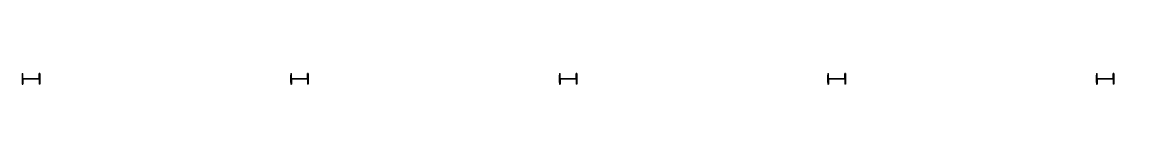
# Model space of a CAD drawing. Extents: x 0 to 768453, y -150 to 32537.
# Drawn here: x 704756 to 735853, y 31850 to 32537 of the extents above; entities that cross this region are included whole.
import ezdxf
from ezdxf.enums import TextEntityAlignment as Align

# ---------------------------------------------------------------- set-up
doc = ezdxf.new("R2010")
doc.units = 0

msp = doc.modelspace()

# ---------------------------------------------------------------- linework, layer by layer
at = {"layer": 'C1'}
for p, q in [((704756, 32150), (704756, 31850)), ((704756, 32150), (704774, 32150)), ((704756, 32150, 3330), (704756, 31850, 3330)), ((704756, 32150, 3330), (704774, 32150, 3330)), ((704756, 32150, 6460), (704756, 31850, 6460)), ((704756, 32150, 6460), (704774, 32150, 6460)), ((704774, 32005.5), (704774, 32150)), ((704774, 32005.5, 3330), (704774, 32150, 3330)), ((704774, 32005.5, 6460), (704774, 32150, 6460)), ((705226, 32005.5), (705226, 32150)), ((705244, 32150), (705226, 32150)), ((705226, 32005.5, 3330), (705226, 32150, 3330)), ((705244, 32150, 3330), (705226, 32150, 3330)), ((705226, 32005.5, 6460), (705226, 32150, 6460)), ((705244, 32150, 6460), (705226, 32150, 6460)), ((705244, 32150), (705244, 31850)), ((705244, 32150, 3330), (705244, 31850, 3330)), ((705244, 32150, 6460), (705244, 31850, 6460)), ((712256, 32150), (712256, 31850)), ((712256, 32150), (712274, 32150)), ((712256, 32150, 3330), (712256, 31850, 3330)), ((712256, 32150, 3330), (712274, 32150, 3330)), ((712256, 32150, 6460), (712256, 31850, 6460)), ((712256, 32150, 6460), (712274, 32150, 6460)), ((712274, 32005.5), (712274, 32150)), ((712274, 32005.5, 3330), (712274, 32150, 3330)), ((712274, 32005.5, 6460), (712274, 32150, 6460)), ((712726, 32005.5), (712726, 32150)), ((712744, 32150), (712726, 32150)), ((712726, 32005.5, 3330), (712726, 32150, 3330)), ((712744, 32150, 3330), (712726, 32150, 3330)), ((712726, 32005.5, 6460), (712726, 32150, 6460)), ((712744, 32150, 6460), (712726, 32150, 6460)), ((712744, 32150), (712744, 31850)), ((712744, 32150, 3330), (712744, 31850, 3330)), ((712744, 32150, 6460), (712744, 31850, 6460)), ((719756, 32150), (719756, 31850)), ((719756, 32150), (719774, 32150)), ((719756, 32150, 3330), (719756, 31850, 3330)), ((719756, 32150, 3330), (719774, 32150, 3330)), ((719756, 32150, 6460), (719756, 31850, 6460)), ((719756, 32150, 6460), (719774, 32150, 6460)), ((719774, 32005.5), (719774, 32150)), ((719774, 32005.5, 3330), (719774, 32150, 3330)), ((719774, 32005.5, 6460), (719774, 32150, 6460)), ((720226, 32005.5), (720226, 32150)), ((720244, 32150), (720226, 32150)), ((720226, 32005.5, 3330), (720226, 32150, 3330)), ((720244, 32150, 3330), (720226, 32150, 3330)), ((720226, 32005.5, 6460), (720226, 32150, 6460)), ((720244, 32150, 6460), (720226, 32150, 6460)), ((720244, 32150), (720244, 31850)), ((720244, 32150, 3330), (720244, 31850, 3330)), ((720244, 32150, 6460), (720244, 31850, 6460)), ((727256, 32150), (727256, 31850)), ((727256, 32150), (727274, 32150)), ((727256, 32150, 3330), (727256, 31850, 3330)), ((727256, 32150, 3330), (727274, 32150, 3330)), ((727256, 32150, 6460), (727256, 31850, 6460)), ((727256, 32150, 6460), (727274, 32150, 6460)), ((727274, 32005.5), (727274, 32150)), ((727274, 32005.5, 3330), (727274, 32150, 3330)), ((727274, 32005.5, 6460), (727274, 32150, 6460)), ((727726, 32005.5), (727726, 32150)), ((727744, 32150), (727726, 32150)), ((727726, 32005.5, 3330), (727726, 32150, 3330)), ((727744, 32150, 3330), (727726, 32150, 3330)), ((727726, 32005.5, 6460), (727726, 32150, 6460)), ((727744, 32150, 6460), (727726, 32150, 6460)), ((727744, 32150), (727744, 31850)), ((727744, 32150, 3330), (727744, 31850, 3330)), ((727744, 32150, 6460), (727744, 31850, 6460)), ((734756, 32150), (734756, 31850)), ((734756, 32150), (734774, 32150)), ((734756, 32150, 3330), (734756, 31850, 3330)), ((734756, 32150, 3330), (734774, 32150, 3330)), ((734756, 32150, 6460), (734756, 31850, 6460)), ((734756, 32150, 6460), (734774, 32150, 6460)), ((734774, 32005.5), (734774, 32150)), ((734774, 32005.5, 3330), (734774, 32150, 3330)), ((734774, 32005.5, 6460), (734774, 32150, 6460)), ((735226, 32005.5), (735226, 32150)), ((735244, 32150), (735226, 32150)), ((735226, 32005.5, 3330), (735226, 32150, 3330)), ((735244, 32150, 3330), (735226, 32150, 3330)), ((735226, 32005.5, 6460), (735226, 32150, 6460)), ((735244, 32150, 6460), (735226, 32150, 6460)), ((735244, 32150), (735244, 31850)), ((735244, 32150, 3330), (735244, 31850, 3330)), ((735244, 32150, 6460), (735244, 31850, 6460)), ((704756, 31850), (704774, 31850)), ((704756, 31850, 3330), (704774, 31850, 3330)), ((704756, 31850, 6460), (704774, 31850, 6460)), ((705226, 32005.5), (704774, 32005.5)), ((704774, 32005.5), (704774, 32005.5)), ((704774, 32005.5), (704774, 32005.5)), ((704774, 32005.5), (704774, 32005.5)), ((705226, 32005.5, 3330), (704774, 32005.5, 3330)), ((704774, 32005.5, 3330), (704774, 32005.5, 3330)), ((704774, 32005.5, 3330), (704774, 32005.5, 3330)), ((704774, 32005.5, 3330), (704774, 32005.5, 3330)), ((705226, 32005.5, 6460), (704774, 32005.5, 6460)), ((704774, 32005.5, 6460), (704774, 32005.5, 6460)), ((704774, 32005.5, 6460), (704774, 32005.5, 6460)), ((704774, 32005.5, 6460), (704774, 32005.5, 6460)), ((705226, 31994.5), (704774, 31994.5)), ((704774, 31994.5), (704774, 31994.5)), ((704774, 31994.5), (704774, 31994.5)), ((704774, 31994.5), (704774, 31994.5)), ((704774, 31994.5), (704774, 31850)), ((705226, 31994.5, 3330), (704774, 31994.5, 3330)), ((704774, 31994.5, 3330), (704774, 31994.5, 3330)), ((704774, 31994.5, 3330), (704774, 31994.5, 3330)), ((704774, 31994.5, 3330), (704774, 31994.5, 3330)), ((704774, 31994.5, 3330), (704774, 31850, 3330)), ((705226, 31994.5, 6460), (704774, 31994.5, 6460)), ((704774, 31994.5, 6460), (704774, 31994.5, 6460)), ((704774, 31994.5, 6460), (704774, 31994.5, 6460)), ((704774, 31994.5, 6460), (704774, 31994.5, 6460)), ((704774, 31994.5, 6460), (704774, 31850, 6460)), ((705226, 32005.5), (705226, 32005.5)), ((705226, 32005.5), (705226, 32005.5)), ((705226, 32005.5), (705226, 32005.5)), ((705226, 32005.5, 3330), (705226, 32005.5, 3330)), ((705226, 32005.5, 3330), (705226, 32005.5, 3330)), ((705226, 32005.5, 3330), (705226, 32005.5, 3330)), ((705226, 32005.5, 6460), (705226, 32005.5, 6460)), ((705226, 32005.5, 6460), (705226, 32005.5, 6460)), ((705226, 32005.5, 6460), (705226, 32005.5, 6460)), ((705226, 31994.5), (705226, 31994.5)), ((705226, 31994.5), (705226, 31994.5)), ((705226, 31994.5), (705226, 31994.5)), ((705226, 31994.5), (705226, 31850)), ((705226, 31994.5, 3330), (705226, 31994.5, 3330)), ((705226, 31994.5, 3330), (705226, 31994.5, 3330)), ((705226, 31994.5, 3330), (705226, 31994.5, 3330)), ((705226, 31994.5, 3330), (705226, 31850, 3330)), ((705226, 31994.5, 6460), (705226, 31994.5, 6460)), ((705226, 31994.5, 6460), (705226, 31994.5, 6460)), ((705226, 31994.5, 6460), (705226, 31994.5, 6460)), ((705226, 31994.5, 6460), (705226, 31850, 6460)), ((705244, 31850), (705226, 31850)), ((705244, 31850, 3330), (705226, 31850, 3330)), ((705244, 31850, 6460), (705226, 31850, 6460)), ((712256, 31850), (712274, 31850)), ((712256, 31850, 3330), (712274, 31850, 3330)), ((712256, 31850, 6460), (712274, 31850, 6460)), ((712726, 32005.5), (712274, 32005.5)), ((712274, 32005.5), (712274, 32005.5)), ((712274, 32005.5), (712274, 32005.5)), ((712274, 32005.5), (712274, 32005.5)), ((712726, 32005.5, 3330), (712274, 32005.5, 3330)), ((712274, 32005.5, 3330), (712274, 32005.5, 3330)), ((712274, 32005.5, 3330), (712274, 32005.5, 3330)), ((712274, 32005.5, 3330), (712274, 32005.5, 3330)), ((712726, 32005.5, 6460), (712274, 32005.5, 6460)), ((712274, 32005.5, 6460), (712274, 32005.5, 6460)), ((712274, 32005.5, 6460), (712274, 32005.5, 6460)), ((712274, 32005.5, 6460), (712274, 32005.5, 6460)), ((712726, 31994.5), (712274, 31994.5)), ((712274, 31994.5), (712274, 31994.5)), ((712274, 31994.5), (712274, 31994.5)), ((712274, 31994.5), (712274, 31994.5)), ((712274, 31994.5), (712274, 31850)), ((712726, 31994.5, 3330), (712274, 31994.5, 3330)), ((712274, 31994.5, 3330), (712274, 31994.5, 3330)), ((712274, 31994.5, 3330), (712274, 31994.5, 3330)), ((712274, 31994.5, 3330), (712274, 31994.5, 3330)), ((712274, 31994.5, 3330), (712274, 31850, 3330)), ((712726, 31994.5, 6460), (712274, 31994.5, 6460)), ((712274, 31994.5, 6460), (712274, 31994.5, 6460)), ((712274, 31994.5, 6460), (712274, 31994.5, 6460)), ((712274, 31994.5, 6460), (712274, 31994.5, 6460)), ((712274, 31994.5, 6460), (712274, 31850, 6460)), ((712726, 32005.5), (712726, 32005.5)), ((712726, 32005.5), (712726, 32005.5)), ((712726, 32005.5), (712726, 32005.5)), ((712726, 32005.5, 3330), (712726, 32005.5, 3330)), ((712726, 32005.5, 3330), (712726, 32005.5, 3330)), ((712726, 32005.5, 3330), (712726, 32005.5, 3330)), ((712726, 32005.5, 6460), (712726, 32005.5, 6460)), ((712726, 32005.5, 6460), (712726, 32005.5, 6460)), ((712726, 32005.5, 6460), (712726, 32005.5, 6460)), ((712726, 31994.5), (712726, 31994.5)), ((712726, 31994.5), (712726, 31994.5)), ((712726, 31994.5), (712726, 31994.5)), ((712726, 31994.5), (712726, 31850)), ((712726, 31994.5, 3330), (712726, 31994.5, 3330)), ((712726, 31994.5, 3330), (712726, 31994.5, 3330)), ((712726, 31994.5, 3330), (712726, 31994.5, 3330)), ((712726, 31994.5, 3330), (712726, 31850, 3330)), ((712726, 31994.5, 6460), (712726, 31994.5, 6460)), ((712726, 31994.5, 6460), (712726, 31994.5, 6460)), ((712726, 31994.5, 6460), (712726, 31994.5, 6460)), ((712726, 31994.5, 6460), (712726, 31850, 6460)), ((712744, 31850), (712726, 31850)), ((712744, 31850, 3330), (712726, 31850, 3330)), ((712744, 31850, 6460), (712726, 31850, 6460)), ((719756, 31850), (719774, 31850)), ((719756, 31850, 3330), (719774, 31850, 3330)), ((719756, 31850, 6460), (719774, 31850, 6460)), ((720226, 32005.5), (719774, 32005.5)), ((719774, 32005.5), (719774, 32005.5)), ((719774, 32005.5), (719774, 32005.5)), ((719774, 32005.5), (719774, 32005.5)), ((720226, 32005.5, 3330), (719774, 32005.5, 3330)), ((719774, 32005.5, 3330), (719774, 32005.5, 3330)), ((719774, 32005.5, 3330), (719774, 32005.5, 3330)), ((719774, 32005.5, 3330), (719774, 32005.5, 3330)), ((720226, 32005.5, 6460), (719774, 32005.5, 6460)), ((719774, 32005.5, 6460), (719774, 32005.5, 6460)), ((719774, 32005.5, 6460), (719774, 32005.5, 6460)), ((719774, 32005.5, 6460), (719774, 32005.5, 6460)), ((720226, 31994.5), (719774, 31994.5)), ((719774, 31994.5), (719774, 31994.5)), ((719774, 31994.5), (719774, 31994.5)), ((719774, 31994.5), (719774, 31994.5)), ((719774, 31994.5), (719774, 31850)), ((720226, 31994.5, 3330), (719774, 31994.5, 3330)), ((719774, 31994.5, 3330), (719774, 31994.5, 3330)), ((719774, 31994.5, 3330), (719774, 31994.5, 3330)), ((719774, 31994.5, 3330), (719774, 31994.5, 3330)), ((719774, 31994.5, 3330), (719774, 31850, 3330)), ((720226, 31994.5, 6460), (719774, 31994.5, 6460)), ((719774, 31994.5, 6460), (719774, 31994.5, 6460)), ((719774, 31994.5, 6460), (719774, 31994.5, 6460)), ((719774, 31994.5, 6460), (719774, 31994.5, 6460)), ((719774, 31994.5, 6460), (719774, 31850, 6460)), ((720226, 32005.5), (720226, 32005.5)), ((720226, 32005.5), (720226, 32005.5)), ((720226, 32005.5), (720226, 32005.5)), ((720226, 32005.5, 3330), (720226, 32005.5, 3330)), ((720226, 32005.5, 3330), (720226, 32005.5, 3330)), ((720226, 32005.5, 3330), (720226, 32005.5, 3330)), ((720226, 32005.5, 6460), (720226, 32005.5, 6460)), ((720226, 32005.5, 6460), (720226, 32005.5, 6460)), ((720226, 32005.5, 6460), (720226, 32005.5, 6460)), ((720226, 31994.5), (720226, 31994.5)), ((720226, 31994.5), (720226, 31994.5)), ((720226, 31994.5), (720226, 31994.5)), ((720226, 31994.5), (720226, 31850)), ((720226, 31994.5, 3330), (720226, 31994.5, 3330)), ((720226, 31994.5, 3330), (720226, 31994.5, 3330)), ((720226, 31994.5, 3330), (720226, 31994.5, 3330)), ((720226, 31994.5, 3330), (720226, 31850, 3330)), ((720226, 31994.5, 6460), (720226, 31994.5, 6460)), ((720226, 31994.5, 6460), (720226, 31994.5, 6460)), ((720226, 31994.5, 6460), (720226, 31994.5, 6460)), ((720226, 31994.5, 6460), (720226, 31850, 6460)), ((720244, 31850), (720226, 31850)), ((720244, 31850, 3330), (720226, 31850, 3330)), ((720244, 31850, 6460), (720226, 31850, 6460)), ((727256, 31850), (727274, 31850)), ((727256, 31850, 3330), (727274, 31850, 3330)), ((727256, 31850, 6460), (727274, 31850, 6460)), ((727726, 32005.5), (727274, 32005.5)), ((727274, 32005.5), (727274, 32005.5)), ((727274, 32005.5), (727274, 32005.5)), ((727274, 32005.5), (727274, 32005.5)), ((727726, 32005.5, 3330), (727274, 32005.5, 3330)), ((727274, 32005.5, 3330), (727274, 32005.5, 3330)), ((727274, 32005.5, 3330), (727274, 32005.5, 3330)), ((727274, 32005.5, 3330), (727274, 32005.5, 3330)), ((727726, 32005.5, 6460), (727274, 32005.5, 6460)), ((727274, 32005.5, 6460), (727274, 32005.5, 6460)), ((727274, 32005.5, 6460), (727274, 32005.5, 6460)), ((727274, 32005.5, 6460), (727274, 32005.5, 6460)), ((727726, 31994.5), (727274, 31994.5)), ((727274, 31994.5), (727274, 31994.5)), ((727274, 31994.5), (727274, 31994.5)), ((727274, 31994.5), (727274, 31994.5)), ((727274, 31994.5), (727274, 31850)), ((727726, 31994.5, 3330), (727274, 31994.5, 3330)), ((727274, 31994.5, 3330), (727274, 31994.5, 3330)), ((727274, 31994.5, 3330), (727274, 31994.5, 3330)), ((727274, 31994.5, 3330), (727274, 31994.5, 3330)), ((727274, 31994.5, 3330), (727274, 31850, 3330)), ((727726, 31994.5, 6460), (727274, 31994.5, 6460)), ((727274, 31994.5, 6460), (727274, 31994.5, 6460)), ((727274, 31994.5, 6460), (727274, 31994.5, 6460)), ((727274, 31994.5, 6460), (727274, 31994.5, 6460)), ((727274, 31994.5, 6460), (727274, 31850, 6460)), ((727726, 32005.5), (727726, 32005.5)), ((727726, 32005.5), (727726, 32005.5)), ((727726, 32005.5), (727726, 32005.5)), ((727726, 32005.5, 3330), (727726, 32005.5, 3330)), ((727726, 32005.5, 3330), (727726, 32005.5, 3330)), ((727726, 32005.5, 3330), (727726, 32005.5, 3330)), ((727726, 32005.5, 6460), (727726, 32005.5, 6460)), ((727726, 32005.5, 6460), (727726, 32005.5, 6460)), ((727726, 32005.5, 6460), (727726, 32005.5, 6460)), ((727726, 31994.5), (727726, 31994.5)), ((727726, 31994.5), (727726, 31994.5)), ((727726, 31994.5), (727726, 31994.5)), ((727726, 31994.5), (727726, 31850)), ((727726, 31994.5, 3330), (727726, 31994.5, 3330)), ((727726, 31994.5, 3330), (727726, 31994.5, 3330)), ((727726, 31994.5, 3330), (727726, 31994.5, 3330)), ((727726, 31994.5, 3330), (727726, 31850, 3330)), ((727726, 31994.5, 6460), (727726, 31994.5, 6460)), ((727726, 31994.5, 6460), (727726, 31994.5, 6460)), ((727726, 31994.5, 6460), (727726, 31994.5, 6460)), ((727726, 31994.5, 6460), (727726, 31850, 6460)), ((727744, 31850), (727726, 31850)), ((727744, 31850, 3330), (727726, 31850, 3330)), ((727744, 31850, 6460), (727726, 31850, 6460)), ((734756, 31850), (734774, 31850)), ((734756, 31850, 3330), (734774, 31850, 3330)), ((734756, 31850, 6460), (734774, 31850, 6460)), ((735226, 32005.5), (734774, 32005.5)), ((734774, 32005.5), (734774, 32005.5)), ((734774, 32005.5), (734774, 32005.5)), ((734774, 32005.5), (734774, 32005.5)), ((735226, 32005.5, 3330), (734774, 32005.5, 3330)), ((734774, 32005.5, 3330), (734774, 32005.5, 3330)), ((734774, 32005.5, 3330), (734774, 32005.5, 3330)), ((734774, 32005.5, 3330), (734774, 32005.5, 3330)), ((735226, 32005.5, 6460), (734774, 32005.5, 6460)), ((734774, 32005.5, 6460), (734774, 32005.5, 6460)), ((734774, 32005.5, 6460), (734774, 32005.5, 6460)), ((734774, 32005.5, 6460), (734774, 32005.5, 6460)), ((735226, 31994.5), (734774, 31994.5)), ((734774, 31994.5), (734774, 31994.5)), ((734774, 31994.5), (734774, 31994.5)), ((734774, 31994.5), (734774, 31994.5)), ((734774, 31994.5), (734774, 31850)), ((735226, 31994.5, 3330), (734774, 31994.5, 3330)), ((734774, 31994.5, 3330), (734774, 31994.5, 3330)), ((734774, 31994.5, 3330), (734774, 31994.5, 3330)), ((734774, 31994.5, 3330), (734774, 31994.5, 3330)), ((734774, 31994.5, 3330), (734774, 31850, 3330)), ((735226, 31994.5, 6460), (734774, 31994.5, 6460)), ((734774, 31994.5, 6460), (734774, 31994.5, 6460)), ((734774, 31994.5, 6460), (734774, 31994.5, 6460)), ((734774, 31994.5, 6460), (734774, 31994.5, 6460)), ((734774, 31994.5, 6460), (734774, 31850, 6460)), ((735226, 32005.5), (735226, 32005.5)), ((735226, 32005.5), (735226, 32005.5)), ((735226, 32005.5), (735226, 32005.5)), ((735226, 32005.5, 3330), (735226, 32005.5, 3330)), ((735226, 32005.5, 3330), (735226, 32005.5, 3330)), ((735226, 32005.5, 3330), (735226, 32005.5, 3330)), ((735226, 32005.5, 6460), (735226, 32005.5, 6460)), ((735226, 32005.5, 6460), (735226, 32005.5, 6460)), ((735226, 32005.5, 6460), (735226, 32005.5, 6460)), ((735226, 31994.5), (735226, 31994.5)), ((735226, 31994.5), (735226, 31994.5)), ((735226, 31994.5), (735226, 31994.5)), ((735226, 31994.5), (735226, 31850)), ((735226, 31994.5, 3330), (735226, 31994.5, 3330)), ((735226, 31994.5, 3330), (735226, 31994.5, 3330)), ((735226, 31994.5, 3330), (735226, 31994.5, 3330)), ((735226, 31994.5, 3330), (735226, 31850, 3330)), ((735226, 31994.5, 6460), (735226, 31994.5, 6460)), ((735226, 31994.5, 6460), (735226, 31994.5, 6460)), ((735226, 31994.5, 6460), (735226, 31994.5, 6460)), ((735226, 31994.5, 6460), (735226, 31850, 6460)), ((735244, 31850), (735226, 31850)), ((735244, 31850, 3330), (735226, 31850, 3330)), ((735244, 31850, 6460), (735226, 31850, 6460))]:
    msp.add_line(p, q, dxfattribs=at)
at = {"layer": 'G42', "extrusion": (-1, 0, 0)}
for p, q in [((712256, 31900, 3530), (712256, 32100, 3530)), ((712256, 31900, 3130), (712256, 32100, 3130)), ((712256, 32004.5, 3516), (712256, 32100, 3516)), ((712256, 32100, 3530), (712256, 32100, 3516)), ((712256, 32004.5, 3144), (712256, 32100, 3144)), ((712256, 32100, 3130), (712256, 32100, 3144)), ((712256, 31900, 6660), (712256, 32100, 6660)), ((712256, 31900, 6260), (712256, 32100, 6260)), ((712256, 32004.5, 6646), (712256, 32100, 6646)), ((712256, 32100, 6660), (712256, 32100, 6646)), ((712256, 32004.5, 6274), (712256, 32100, 6274)), ((712256, 32100, 6260), (712256, 32100, 6274)), ((719756, 31900, 3530), (719756, 32100, 3530)), ((719756, 31900, 3130), (719756, 32100, 3130)), ((719756, 32004.5, 3516), (719756, 32100, 3516)), ((719756, 32100, 3530), (719756, 32100, 3516)), ((719756, 32004.5, 3144), (719756, 32100, 3144)), ((719756, 32100, 3130), (719756, 32100, 3144)), ((719756, 31900, 6660), (719756, 32100, 6660)), ((719756, 31900, 6260), (719756, 32100, 6260)), ((719756, 32004.5, 6646), (719756, 32100, 6646)), ((719756, 32100, 6660), (719756, 32100, 6646)), ((719756, 32004.5, 6274), (719756, 32100, 6274)), ((719756, 32100, 6260), (719756, 32100, 6274)), ((727256, 31900, 3530), (727256, 32100, 3530)), ((727256, 31900, 3130), (727256, 32100, 3130)), ((727256, 32004.5, 3516), (727256, 32100, 3516)), ((727256, 32100, 3530), (727256, 32100, 3516)), ((727256, 32004.5, 3144), (727256, 32100, 3144)), ((727256, 32100, 3130), (727256, 32100, 3144)), ((727256, 31900, 6660), (727256, 32100, 6660)), ((727256, 31900, 6260), (727256, 32100, 6260)), ((727256, 32004.5, 6646), (727256, 32100, 6646)), ((727256, 32100, 6660), (727256, 32100, 6646)), ((727256, 32004.5, 6274), (727256, 32100, 6274)), ((727256, 32100, 6260), (727256, 32100, 6274)), ((734756, 31900, 3530), (734756, 32100, 3530)), ((734756, 31900, 3130), (734756, 32100, 3130)), ((734756, 32004.5, 3516), (734756, 32100, 3516)), ((734756, 32100, 3530), (734756, 32100, 3516)), ((734756, 32004.5, 3144), (734756, 32100, 3144)), ((734756, 32100, 3130), (734756, 32100, 3144)), ((734756, 31900, 6660), (734756, 32100, 6660)), ((734756, 31900, 6260), (734756, 32100, 6260)), ((734756, 32004.5, 6646), (734756, 32100, 6646)), ((734756, 32100, 6660), (734756, 32100, 6646)), ((734756, 32004.5, 6274), (734756, 32100, 6274)), ((734756, 32100, 6260), (734756, 32100, 6274)), ((712256, 32004.5, 3144), (712256, 32004.5, 3516)), ((712256, 32004.5, 3144), (712256, 32004.5, 3144)), ((712256, 32004.5, 3516), (712256, 32004.5, 3516)), ((712256, 32004.5, 3144), (712256, 32004.5, 3144)), ((712256, 32004.5, 3516), (712256, 32004.5, 3516)), ((712256, 32004.5, 3144), (712256, 32004.5, 3144)), ((712256, 32004.5, 3516), (712256, 32004.5, 3516)), ((712256, 32004.5, 6274), (712256, 32004.5, 6646)), ((712256, 32004.5, 6274), (712256, 32004.5, 6274)), ((712256, 32004.5, 6646), (712256, 32004.5, 6646)), ((712256, 32004.5, 6274), (712256, 32004.5, 6274)), ((712256, 32004.5, 6646), (712256, 32004.5, 6646)), ((712256, 32004.5, 6274), (712256, 32004.5, 6274)), ((712256, 32004.5, 6646), (712256, 32004.5, 6646)), ((712256, 31995.5, 3144), (712256, 31995.5, 3516)), ((712256, 31995.5, 3516), (712256, 31995.5, 3516)), ((712256, 31995.5, 3144), (712256, 31995.5, 3144)), ((712256, 31995.5, 3516), (712256, 31995.5, 3516)), ((712256, 31995.5, 3144), (712256, 31995.5, 3144)), ((712256, 31995.5, 3516), (712256, 31995.5, 3516)), ((712256, 31995.5, 3144), (712256, 31995.5, 3144)), ((712256, 31995.5, 3516), (712256, 31900, 3516)), ((712256, 31995.5, 3144), (712256, 31900, 3144)), ((712256, 31995.5, 6274), (712256, 31995.5, 6646)), ((712256, 31995.5, 6646), (712256, 31995.5, 6646)), ((712256, 31995.5, 6274), (712256, 31995.5, 6274)), ((712256, 31995.5, 6646), (712256, 31995.5, 6646)), ((712256, 31995.5, 6274), (712256, 31995.5, 6274)), ((712256, 31995.5, 6646), (712256, 31995.5, 6646)), ((712256, 31995.5, 6274), (712256, 31995.5, 6274)), ((712256, 31995.5, 6646), (712256, 31900, 6646)), ((712256, 31995.5, 6274), (712256, 31900, 6274)), ((712256, 31900, 3530), (712256, 31900, 3516)), ((712256, 31900, 3130), (712256, 31900, 3144)), ((712256, 31900, 6660), (712256, 31900, 6646)), ((712256, 31900, 6260), (712256, 31900, 6274)), ((719756, 32004.5, 3144), (719756, 32004.5, 3516)), ((719756, 32004.5, 3144), (719756, 32004.5, 3144)), ((719756, 32004.5, 3516), (719756, 32004.5, 3516)), ((719756, 32004.5, 3144), (719756, 32004.5, 3144)), ((719756, 32004.5, 3516), (719756, 32004.5, 3516)), ((719756, 32004.5, 3144), (719756, 32004.5, 3144)), ((719756, 32004.5, 3516), (719756, 32004.5, 3516)), ((719756, 32004.5, 6274), (719756, 32004.5, 6646)), ((719756, 32004.5, 6274), (719756, 32004.5, 6274)), ((719756, 32004.5, 6646), (719756, 32004.5, 6646)), ((719756, 32004.5, 6274), (719756, 32004.5, 6274)), ((719756, 32004.5, 6646), (719756, 32004.5, 6646)), ((719756, 32004.5, 6274), (719756, 32004.5, 6274)), ((719756, 32004.5, 6646), (719756, 32004.5, 6646)), ((719756, 31995.5, 3144), (719756, 31995.5, 3516)), ((719756, 31995.5, 3516), (719756, 31995.5, 3516)), ((719756, 31995.5, 3144), (719756, 31995.5, 3144)), ((719756, 31995.5, 3516), (719756, 31995.5, 3516)), ((719756, 31995.5, 3144), (719756, 31995.5, 3144)), ((719756, 31995.5, 3516), (719756, 31995.5, 3516)), ((719756, 31995.5, 3144), (719756, 31995.5, 3144)), ((719756, 31995.5, 3516), (719756, 31900, 3516)), ((719756, 31995.5, 3144), (719756, 31900, 3144)), ((719756, 31995.5, 6274), (719756, 31995.5, 6646)), ((719756, 31995.5, 6646), (719756, 31995.5, 6646)), ((719756, 31995.5, 6274), (719756, 31995.5, 6274)), ((719756, 31995.5, 6646), (719756, 31995.5, 6646)), ((719756, 31995.5, 6274), (719756, 31995.5, 6274)), ((719756, 31995.5, 6646), (719756, 31995.5, 6646)), ((719756, 31995.5, 6274), (719756, 31995.5, 6274)), ((719756, 31995.5, 6646), (719756, 31900, 6646)), ((719756, 31995.5, 6274), (719756, 31900, 6274)), ((719756, 31900, 3530), (719756, 31900, 3516)), ((719756, 31900, 3130), (719756, 31900, 3144)), ((719756, 31900, 6660), (719756, 31900, 6646)), ((719756, 31900, 6260), (719756, 31900, 6274)), ((727256, 32004.5, 3144), (727256, 32004.5, 3516)), ((727256, 32004.5, 3144), (727256, 32004.5, 3144)), ((727256, 32004.5, 3516), (727256, 32004.5, 3516)), ((727256, 32004.5, 3144), (727256, 32004.5, 3144)), ((727256, 32004.5, 3516), (727256, 32004.5, 3516)), ((727256, 32004.5, 3144), (727256, 32004.5, 3144)), ((727256, 32004.5, 3516), (727256, 32004.5, 3516)), ((727256, 32004.5, 6274), (727256, 32004.5, 6646)), ((727256, 32004.5, 6274), (727256, 32004.5, 6274)), ((727256, 32004.5, 6646), (727256, 32004.5, 6646)), ((727256, 32004.5, 6274), (727256, 32004.5, 6274)), ((727256, 32004.5, 6646), (727256, 32004.5, 6646)), ((727256, 32004.5, 6274), (727256, 32004.5, 6274)), ((727256, 32004.5, 6646), (727256, 32004.5, 6646)), ((727256, 31995.5, 3144), (727256, 31995.5, 3516)), ((727256, 31995.5, 3516), (727256, 31995.5, 3516)), ((727256, 31995.5, 3144), (727256, 31995.5, 3144)), ((727256, 31995.5, 3516), (727256, 31995.5, 3516)), ((727256, 31995.5, 3144), (727256, 31995.5, 3144)), ((727256, 31995.5, 3516), (727256, 31995.5, 3516)), ((727256, 31995.5, 3144), (727256, 31995.5, 3144)), ((727256, 31995.5, 3516), (727256, 31900, 3516)), ((727256, 31995.5, 3144), (727256, 31900, 3144)), ((727256, 31995.5, 6274), (727256, 31995.5, 6646)), ((727256, 31995.5, 6646), (727256, 31995.5, 6646)), ((727256, 31995.5, 6274), (727256, 31995.5, 6274)), ((727256, 31995.5, 6646), (727256, 31995.5, 6646)), ((727256, 31995.5, 6274), (727256, 31995.5, 6274)), ((727256, 31995.5, 6646), (727256, 31995.5, 6646)), ((727256, 31995.5, 6274), (727256, 31995.5, 6274)), ((727256, 31995.5, 6646), (727256, 31900, 6646)), ((727256, 31995.5, 6274), (727256, 31900, 6274)), ((727256, 31900, 3530), (727256, 31900, 3516)), ((727256, 31900, 3130), (727256, 31900, 3144)), ((727256, 31900, 6660), (727256, 31900, 6646)), ((727256, 31900, 6260), (727256, 31900, 6274)), ((734756, 32004.5, 3144), (734756, 32004.5, 3516)), ((734756, 32004.5, 3144), (734756, 32004.5, 3144)), ((734756, 32004.5, 3516), (734756, 32004.5, 3516)), ((734756, 32004.5, 3144), (734756, 32004.5, 3144)), ((734756, 32004.5, 3516), (734756, 32004.5, 3516)), ((734756, 32004.5, 3144), (734756, 32004.5, 3144)), ((734756, 32004.5, 3516), (734756, 32004.5, 3516)), ((734756, 32004.5, 6274), (734756, 32004.5, 6646)), ((734756, 32004.5, 6274), (734756, 32004.5, 6274)), ((734756, 32004.5, 6646), (734756, 32004.5, 6646)), ((734756, 32004.5, 6274), (734756, 32004.5, 6274)), ((734756, 32004.5, 6646), (734756, 32004.5, 6646)), ((734756, 32004.5, 6274), (734756, 32004.5, 6274)), ((734756, 32004.5, 6646), (734756, 32004.5, 6646)), ((734756, 31995.5, 3144), (734756, 31995.5, 3516)), ((734756, 31995.5, 3516), (734756, 31995.5, 3516)), ((734756, 31995.5, 3144), (734756, 31995.5, 3144)), ((734756, 31995.5, 3516), (734756, 31995.5, 3516)), ((734756, 31995.5, 3144), (734756, 31995.5, 3144)), ((734756, 31995.5, 3516), (734756, 31995.5, 3516)), ((734756, 31995.5, 3144), (734756, 31995.5, 3144)), ((734756, 31995.5, 3516), (734756, 31900, 3516)), ((734756, 31995.5, 3144), (734756, 31900, 3144)), ((734756, 31995.5, 6274), (734756, 31995.5, 6646)), ((734756, 31995.5, 6646), (734756, 31995.5, 6646)), ((734756, 31995.5, 6274), (734756, 31995.5, 6274)), ((734756, 31995.5, 6646), (734756, 31995.5, 6646)), ((734756, 31995.5, 6274), (734756, 31995.5, 6274)), ((734756, 31995.5, 6646), (734756, 31995.5, 6646)), ((734756, 31995.5, 6274), (734756, 31995.5, 6274)), ((734756, 31995.5, 6646), (734756, 31900, 6646)), ((734756, 31995.5, 6274), (734756, 31900, 6274)), ((734756, 31900, 3530), (734756, 31900, 3516)), ((734756, 31900, 3130), (734756, 31900, 3144)), ((734756, 31900, 6660), (734756, 31900, 6646)), ((734756, 31900, 6260), (734756, 31900, 6274))]:
    msp.add_line(p, q, dxfattribs=at)
at = {"layer": 'G43', "extrusion": (-1, 0, 0)}
for p, q in [((712256, 31900, 9790), (712256, 32100, 9790)), ((712256, 31900, 9390), (712256, 32100, 9390)), ((712256, 32004, 9777), (712256, 32100, 9777)), ((712256, 32100, 9790), (712256, 32100, 9777)), ((712256, 32004, 9403), (712256, 32100, 9403)), ((712256, 32100, 9390), (712256, 32100, 9403)), ((719756, 31900, 9790), (719756, 32100, 9790)), ((719756, 31900, 9390), (719756, 32100, 9390)), ((719756, 32004, 9777), (719756, 32100, 9777)), ((719756, 32100, 9790), (719756, 32100, 9777)), ((719756, 32004, 9403), (719756, 32100, 9403)), ((719756, 32100, 9390), (719756, 32100, 9403)), ((727256, 31900, 9790), (727256, 32100, 9790)), ((727256, 31900, 9390), (727256, 32100, 9390)), ((727256, 32004, 9777), (727256, 32100, 9777)), ((727256, 32100, 9790), (727256, 32100, 9777)), ((727256, 32004, 9403), (727256, 32100, 9403)), ((727256, 32100, 9390), (727256, 32100, 9403)), ((734756, 31900, 9790), (734756, 32100, 9790)), ((734756, 31900, 9390), (734756, 32100, 9390)), ((734756, 32004, 9777), (734756, 32100, 9777)), ((734756, 32100, 9790), (734756, 32100, 9777)), ((734756, 32004, 9403), (734756, 32100, 9403)), ((734756, 32100, 9390), (734756, 32100, 9403)), ((712256, 32004, 9403), (712256, 32004, 9777)), ((712256, 32004, 9403), (712256, 32004, 9403)), ((712256, 32004, 9777), (712256, 32004, 9777)), ((712256, 32004, 9403), (712256, 32004, 9403)), ((712256, 32004, 9777), (712256, 32004, 9777)), ((712256, 32004, 9403), (712256, 32004, 9403)), ((712256, 32004, 9777), (712256, 32004, 9777)), ((712256, 31996, 9403), (712256, 31996, 9777)), ((712256, 31996, 9777), (712256, 31996, 9777)), ((712256, 31996, 9403), (712256, 31996, 9403)), ((712256, 31996, 9777), (712256, 31996, 9777)), ((712256, 31996, 9403), (712256, 31996, 9403)), ((712256, 31996, 9777), (712256, 31996, 9777)), ((712256, 31996, 9403), (712256, 31996, 9403)), ((712256, 31996, 9777), (712256, 31900, 9777)), ((712256, 31996, 9403), (712256, 31900, 9403)), ((712256, 31900, 9790), (712256, 31900, 9777)), ((712256, 31900, 9390), (712256, 31900, 9403)), ((719756, 32004, 9403), (719756, 32004, 9777)), ((719756, 32004, 9403), (719756, 32004, 9403)), ((719756, 32004, 9777), (719756, 32004, 9777)), ((719756, 32004, 9403), (719756, 32004, 9403)), ((719756, 32004, 9777), (719756, 32004, 9777)), ((719756, 32004, 9403), (719756, 32004, 9403)), ((719756, 32004, 9777), (719756, 32004, 9777)), ((719756, 31996, 9403), (719756, 31996, 9777)), ((719756, 31996, 9777), (719756, 31996, 9777)), ((719756, 31996, 9403), (719756, 31996, 9403)), ((719756, 31996, 9777), (719756, 31996, 9777)), ((719756, 31996, 9403), (719756, 31996, 9403)), ((719756, 31996, 9777), (719756, 31996, 9777)), ((719756, 31996, 9403), (719756, 31996, 9403)), ((719756, 31996, 9777), (719756, 31900, 9777)), ((719756, 31996, 9403), (719756, 31900, 9403)), ((719756, 31900, 9790), (719756, 31900, 9777)), ((719756, 31900, 9390), (719756, 31900, 9403)), ((727256, 32004, 9403), (727256, 32004, 9777)), ((727256, 32004, 9403), (727256, 32004, 9403)), ((727256, 32004, 9777), (727256, 32004, 9777)), ((727256, 32004, 9403), (727256, 32004, 9403)), ((727256, 32004, 9777), (727256, 32004, 9777)), ((727256, 32004, 9403), (727256, 32004, 9403)), ((727256, 32004, 9777), (727256, 32004, 9777)), ((727256, 31996, 9403), (727256, 31996, 9777)), ((727256, 31996, 9777), (727256, 31996, 9777)), ((727256, 31996, 9403), (727256, 31996, 9403)), ((727256, 31996, 9777), (727256, 31996, 9777)), ((727256, 31996, 9403), (727256, 31996, 9403)), ((727256, 31996, 9777), (727256, 31996, 9777)), ((727256, 31996, 9403), (727256, 31996, 9403)), ((727256, 31996, 9777), (727256, 31900, 9777)), ((727256, 31996, 9403), (727256, 31900, 9403)), ((727256, 31900, 9790), (727256, 31900, 9777)), ((727256, 31900, 9390), (727256, 31900, 9403)), ((734756, 32004, 9403), (734756, 32004, 9777)), ((734756, 32004, 9403), (734756, 32004, 9403)), ((734756, 32004, 9777), (734756, 32004, 9777)), ((734756, 32004, 9403), (734756, 32004, 9403)), ((734756, 32004, 9777), (734756, 32004, 9777)), ((734756, 32004, 9403), (734756, 32004, 9403)), ((734756, 32004, 9777), (734756, 32004, 9777)), ((734756, 31996, 9403), (734756, 31996, 9777)), ((734756, 31996, 9777), (734756, 31996, 9777)), ((734756, 31996, 9403), (734756, 31996, 9403)), ((734756, 31996, 9777), (734756, 31996, 9777)), ((734756, 31996, 9403), (734756, 31996, 9403)), ((734756, 31996, 9777), (734756, 31996, 9777)), ((734756, 31996, 9403), (734756, 31996, 9403)), ((734756, 31996, 9777), (734756, 31900, 9777)), ((734756, 31996, 9403), (734756, 31900, 9403)), ((734756, 31900, 9790), (734756, 31900, 9777)), ((734756, 31900, 9390), (734756, 31900, 9403))]:
    msp.add_line(p, q, dxfattribs=at)

# ---------------------------------------------------------------- texts
at = {"layer": 'C1', "extrusion": (0, -1, 0)}
for p in [(705536.8, 1665, -32536.8), (705536.8, 4895, -32536.8), (705536.8, 8025, -32536.8), (713036.8, 1665, -32536.8), (713036.8, 4895, -32536.8), (713036.8, 8025, -32536.8), (720536.8, 1665, -32536.8), (720536.8, 4895, -32536.8), (720536.8, 8025, -32536.8), (728036.8, 1665, -32536.8), (728036.8, 4895, -32536.8), (728036.8, 8025, -32536.8), (735536.8, 1665, -32536.8), (735536.8, 4895, -32536.8), (735536.8, 8025, -32536.8)]:
    msp.add_text('C1', height=400, dxfattribs=at).set_placement(p, align=Align.BOTTOM_CENTER)
at = {"layer": 'G42', "extrusion": (0, -1, 0)}
for p in [(709190, 3330, -32440), (709190, 6460, -32440), (716690, 3330, -32440), (716690, 6460, -32440), (724190, 3330, -32440), (724190, 6460, -32440), (731690, 3330, -32440), (731690, 6460, -32440)]:
    msp.add_text('G42', height=400, dxfattribs=at).set_placement(p, align=Align.BOTTOM_CENTER)
at = {"layer": 'G43', "extrusion": (0, -1, 0)}
for p in [(709190, 9590, -32440), (716690, 9590, -32440), (724190, 9590, -32440), (731690, 9590, -32440)]:
    msp.add_text('G43', height=400, dxfattribs=at).set_placement(p, align=Align.BOTTOM_CENTER)

doc.saveas('drawing.dxf')
